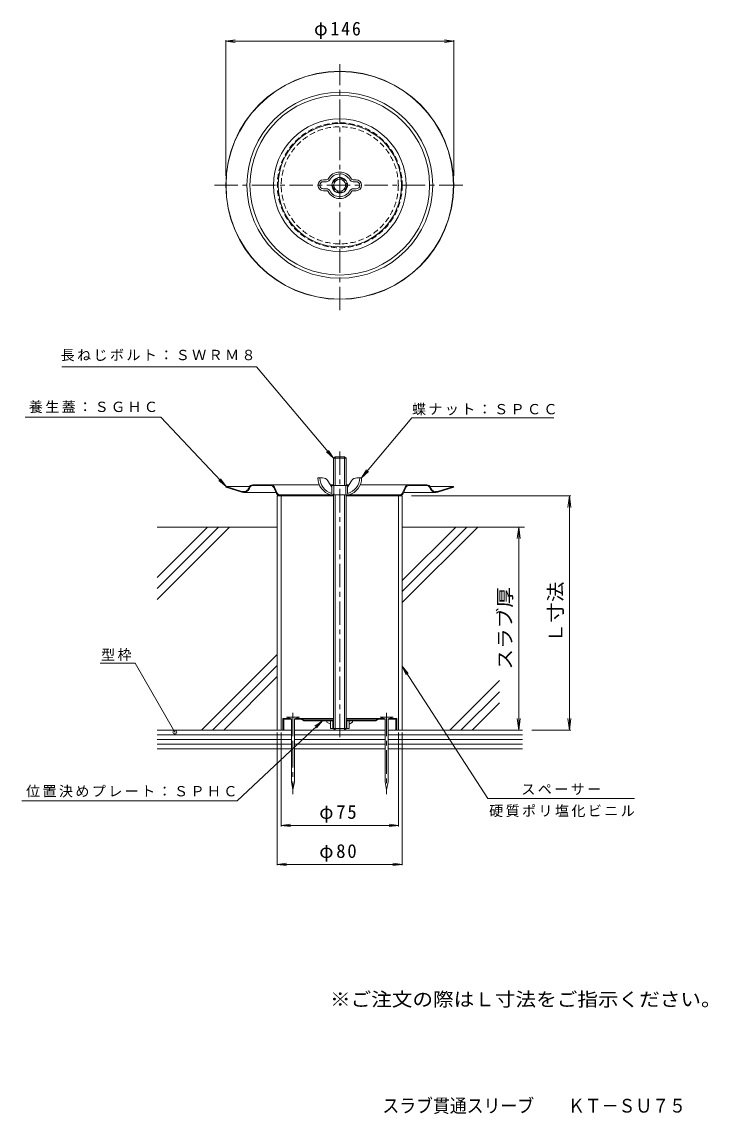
# Model space of a CAD drawing. Units: millimetres, scale not verified. Extents: x -240 to 200, y -343 to 356.
import ezdxf
from ezdxf.enums import TextEntityAlignment as Align

# ---------------------------------------------------------------- set-up
doc = ezdxf.new("R2010")
doc.units = ezdxf.units.MM
doc.header["$LTSCALE"] = 3
doc.header["$PDMODE"] = 32
doc.header["$PDSIZE"] = 2.4
doc.linetypes.add('CHAIN1', pattern=[8, 5, -1, 1, -1])
doc.linetypes.add('DASHED1', pattern=[1.8, 1.2, -0.6])
for name, color, linetype, lineweight in [('3-0', 4, 'Continuous', 9), ('3-1', 6, 'Continuous', 9), ('3-2', 3, 'Continuous', 9), ('3-3', 7, 'Continuous', 9), ('3-4', 7, 'Continuous', 9), ('3-5', 7, 'Continuous', 9), ('3-7', 2, 'Continuous', 9), ('3-A', 2, 'Continuous', 9)]:
    doc.layers.add(name, color=color, linetype=linetype, lineweight=lineweight)
doc.layers.add('F-4_F-4ﾚｲﾔ', color=2, linetype='Continuous')
doc.layers.add('F-5_F-5ﾚｲﾔ', color=2, linetype='Continuous')
doc.styles.add('ＭＳ ゴシック', font='')
doc.styles.get('ＭＳ ゴシック').set_extended_font_data('MS Gothic')

msp = doc.modelspace()

# ---------------------------------------------------------------- linework, layer by layer
at = {"layer": '3-0', "linetype": 'CHAIN1'}
for p, q in [((-36.379, 171.379), (-36.379, 328.99)), ((-116.649, 251.382), (44.542, 251.382))]:
    msp.add_line(p, q, dxfattribs=at)
at = {"layer": '3-0'}
for p, q in [((-109.379, 58.138), (-109.229, 58.615)), ((-99.169, 54.919), (-109.379, 58.138)), ((-109.229, 58.615), (-94.161, 58.615)), ((-109.229, 58.615), (-99.019, 55.396)), ((-94.495, 58.011), (-94.699, 57.48)), ((-94.028, 57.832), (-94.232, 57.3)), ((-92.161, 59.615), (-49.449, 59.615)), ((-92.161, 59.115), (-80.479, 59.115)), ((-78.663, 57.953), (-76.869, 54.068)), ((-76.415, 54.277), (-78.209, 58.163)), ((-42.324, 59.615), (-40.379, 59.615)), ((-32.379, 59.615), (-30.434, 59.615)), ((-23.309, 59.615), (19.403, 59.615)), ((5.451, 58.163), (3.657, 54.277)), ((5.905, 57.953), (4.111, 54.068)), ((19.403, 59.115), (7.72, 59.115)), ((21.27, 57.832), (21.474, 57.3)), ((36.471, 58.615), (21.403, 58.615)), ((21.737, 58.011), (21.941, 57.48)), ((36.471, 58.615), (26.261, 55.396)), ((36.621, 58.138), (26.411, 54.919)), ((36.621, 58.138), (36.471, 58.615)), ((-97.967, 54.734), (-77.177, 54.734)), ((-74.6, 53.115), (-40.379, 53.115)), ((-74.6, 52.615), (-40.379, 52.615)), ((-40.879, 53.115), (-40.879, 52.615)), ((-32.379, 53.115), (1.841, 53.115)), ((-32.379, 52.615), (1.841, 52.615)), ((-31.879, 53.115), (-31.879, 52.615)), ((25.208, 54.734), (4.419, 54.734))]:
    msp.add_line(p, q, dxfattribs=at)
for radius in [73, 72.85, 59.5, 57.5, 42.5, 39.5]:
    msp.add_circle((-36.379, 251.382), radius, dxfattribs=at)
at = {"layer": '3-0', "linetype": 'DASHED1'}
msp.add_circle((-36.379, 251.382), 4.5, dxfattribs=at)
at = {"layer": '3-0'}
for centre, radius, start, end in [((-97.967, 58.734), 4, 252.49985, 338.99612), ((-97.967, 58.734), 3.5, 302.04256, 338.99612), ((-92.161, 57.115), 2.5, 90, 158.99577), ((-92.161, 57.115), 2, 90, 158.99577), ((-80.479, 57.115), 2.5, 24.77563, 90), ((-80.479, 57.115), 2, 24.77563, 90), ((7.72, 57.115), 2.5, 90, 155.22437), ((7.72, 57.115), 2, 90, 155.22437), ((19.403, 57.115), 2.5, 21.00423, 90), ((19.403, 57.115), 2, 21.00423, 90), ((25.208, 58.734), 4, 201.00388, 287.50015), ((25.208, 58.734), 3.5, 201.00388, 287.50015), ((-97.967, 58.734), 3.5, 252.49985, 302.04256), ((-74.6, 55.115), 2.5, 204.77518, 270), ((-74.6, 55.115), 2, 204.77518, 270), ((1.841, 55.115), 2, 270, 335.22482), ((1.841, 55.115), 2.5, 270, 335.22482)]:
    msp.add_arc(centre, radius, start, end, dxfattribs=at)
at = {"layer": '3-1', "linetype": 'CHAIN1'}
for p, q in [((-36.379, -101.993), (-36.379, 82.016)), ((-6.379, -86.356), (-6.379, -138.48))]:
    msp.add_line(p, q, dxfattribs=at)
at = {"layer": '3-1'}
for p, q in [((-76.379, -97.385), (-76.379, 52.615)), ((-76.379, 52.615), (-73.879, 52.615)), ((-73.879, -97.385), (-73.879, 52.615)), ((1.121, -97.385), (1.121, 52.615)), ((3.621, 52.615), (1.121, 52.615)), ((3.621, -97.385), (3.621, 52.615))]:
    msp.add_line(p, q, dxfattribs=at)
at = {"layer": '3-1', "linetype": 'CHAIN1'}
msp.add_lwpolyline([(-66.379, -86.356), (-66.379, -106.385), (-66.379, -138.48)], dxfattribs=at)
at = {"layer": '3-1', "linetype": 'DASHED1'}
for radius in [40, 37.5]:
    msp.add_circle((-36.379, 251.382), radius, dxfattribs=at)
at = {"layer": '3-2'}
for p, q in [((-72.879, -89.885), (-72.879, -97.385)), ((-72.879, -89.885), (-68.379, -89.885)), ((-72.279, -90.485), (-72.279, -97.385)), ((-72.279, -90.485), (-67.379, -90.485)), ((-68.379, -90.485), (-68.379, -89.885)), ((-65.379, -90.485), (-60.938, -90.485)), ((-64.379, -90.485), (-64.379, -89.885)), ((-64.379, -89.885), (-40.379, -89.885)), ((-59.379, -91.385), (-60.938, -90.485)), ((-59.218, -90.785), (-60.777, -89.885)), ((-59.218, -90.785), (-40.379, -90.785)), ((-32.379, -89.885), (-8.379, -89.885)), ((-32.379, -90.785), (-13.54, -90.785)), ((-13.54, -90.785), (-11.981, -89.885)), ((-13.379, -91.385), (-11.82, -90.485)), ((-11.82, -90.485), (-7.379, -90.485)), ((-8.379, -90.485), (-8.379, -89.885)), ((-5.379, -90.485), (-0.479, -90.485)), ((-4.379, -90.485), (-4.379, -89.885)), ((-4.379, -89.885), (0.121, -89.885)), ((-0.479, -90.485), (-0.479, -97.385)), ((0.121, -89.885), (0.121, -97.385)), ((-72.879, -97.385), (-72.279, -97.385)), ((-59.379, -91.385), (-40.379, -91.385)), ((-32.379, -91.385), (-13.379, -91.385)), ((-0.479, -97.385), (0.121, -97.385))]:
    msp.add_line(p, q, dxfattribs=at)
at = {"layer": '3-2', "color": 2}
for p, q in [((-44.572, -92.385), (-44.572, -91.385)), ((-44.572, -92.385), (-42.379, -93.651)), ((-40.879, -96.385), (-40.879, -91.385)), ((-31.879, -96.385), (-31.879, -91.385)), ((-28.187, -92.385), (-30.379, -93.651)), ((-28.187, -92.385), (-28.187, -91.385))]:
    msp.add_line(p, q, dxfattribs=at)
at = {"layer": '3-3'}
for p, q in [((-76.379, 32.615), (-153.379, 32.615)), ((-121.159, 32.615), (-153.379, 0.395)), ((-114.088, 32.615), (-153.379, -6.676)), ((-107.017, 32.615), (-153.379, -13.747)), ((52.013, 32.615), (3.621, -15.777)), ((37.871, 32.615), (3.621, -1.635)), ((44.942, 32.615), (3.621, -8.706)), ((3.621, 32.615), (81.831, 32.615)), ((-76.379, -48.91), (-124.854, -97.385)), ((-76.379, -55.981), (-117.783, -97.385)), ((-76.379, -63.052), (-110.712, -97.385)), ((65.813, -65.748), (34.176, -97.385)), ((65.813, -72.819), (41.247, -97.385)), ((65.813, -79.89), (48.318, -97.385)), ((-67.379, -97.385), (-153.379, -97.385)), ((-7.379, -97.385), (-65.379, -97.385)), ((80.621, -97.385), (-5.379, -97.385)), ((-67.379, -100.385), (-153.379, -100.385)), ((-67.379, -103.385), (-153.379, -103.385)), ((-7.379, -100.385), (-65.379, -100.385)), ((-7.379, -103.385), (-65.379, -103.385)), ((80.621, -100.385), (-5.379, -100.385)), ((80.621, -103.385), (-5.379, -103.385)), ((-67.379, -106.385), (-153.379, -106.385)), ((-153.379, -109.385), (-67.379, -109.385)), ((-7.379, -106.385), (-65.379, -106.385)), ((-65.379, -109.385), (-7.379, -109.385)), ((80.621, -106.385), (-5.379, -106.385)), ((-5.379, -109.385), (80.621, -109.385))]:
    msp.add_line(p, q, dxfattribs=at)
at = {"layer": '3-4'}
for p, q in [((-109.379, 343.669), (-103.431, 344.452)), ((-109.379, 344.269), (-109.379, 257.382)), ((-109.379, 343.669), (36.621, 343.669)), ((-109.379, 343.669), (-103.431, 342.886)), ((36.621, 343.669), (30.672, 344.452)), ((36.621, 343.669), (30.672, 342.886)), ((36.621, 344.269), (36.621, 257.382)), ((111.574, 52.615), (9.621, 52.615)), ((110.674, 52.615), (111.653, 45.179)), ((78.204, 32.615), (77.225, 25.179)), ((78.204, -97.385), (78.204, 32.615)), ((78.204, 32.615), (79.183, 25.179)), ((78.204, -97.385), (77.225, -89.949)), ((78.204, -97.385), (79.183, -89.949)), ((110.674, -97.385), (109.695, -89.949)), ((110.674, -97.385), (111.653, -89.949)), ((111.574, -97.385), (86.621, -97.385)), ((-76.379, -183.941), (-76.379, -98.871)), ((-73.879, -159.031), (-73.879, -98.871)), ((1.121, -159.031), (1.121, -98.871)), ((3.621, -183.941), (3.621, -98.871)), ((-73.879, -158.431), (-67.93, -157.648)), ((-73.879, -158.431), (1.121, -158.431)), ((-73.879, -158.431), (-67.93, -159.214)), ((1.121, -158.431), (-4.828, -157.648)), ((1.121, -158.431), (-4.828, -159.214)), ((-76.379, -183.341), (-70.43, -182.557)), ((-76.379, -183.341), (3.621, -183.341)), ((-76.379, -183.341), (-70.43, -184.124)), ((3.621, -183.341), (-2.328, -182.557)), ((3.621, -183.341), (-2.328, -184.124))]:
    msp.add_line(p, q, dxfattribs=at)
msp.add_lwpolyline([(110.674, -97.385), (110.674, 52.615), (109.695, 45.179)], dxfattribs=at)
at = {"layer": '3-5'}
for p, q in [((-89.8, 135.124), (-214.437, 135.124)), ((-89.8, 135.124), (-40.379, 76.615)), ((-150.999, 102.839), (-237.816, 102.839)), ((-150.999, 102.839), (-109.229, 58.615)), ((9.703, 102.441), (-22.379, 64.115)), ((9.703, 102.441), (100.656, 102.441)), ((-40.379, 76.615), (-44.816, 80.654)), ((-40.379, 76.615), (-43.619, 81.665)), ((-109.229, 58.615), (-112.744, 63.478)), ((-22.379, 64.115), (-19.161, 69.179)), ((-22.379, 64.115), (-17.96, 68.174)), ((-109.229, 58.615), (-113.883, 62.402)), ((-167.458, -54.57), (-189.854, -54.57)), ((-141.998, -98.668), (-167.458, -54.57)), ((3.621, -56.548), (7.517, -61.111)), ((3.621, -56.548), (6.203, -61.964)), ((58.529, -141.116), (3.621, -56.548)), ((-47.449, -91.385), (-51.252, -96.026)), ((-102.105, -142.662), (-239.986, -142.662)), ((58.529, -141.116), (152.275, -141.116))]:
    msp.add_line(p, q, dxfattribs=at)
msp.add_lwpolyline([(-102.105, -142.662), (-47.449, -91.385), (-52.323, -94.884)], dxfattribs=at)
msp.add_point((-141.998, -98.668), dxfattribs=at)
at = {"layer": '3-7'}
for p, q in [((-70.482, -89.207), (-67.379, -90.207)), ((-62.277, -89.207), (-70.482, -89.207)), ((-67.379, -90.207), (-67.379, -130.59)), ((-65.379, -90.207), (-62.277, -89.207)), ((-65.379, -90.207), (-65.379, -130.59)), ((-10.482, -89.207), (-7.379, -90.207)), ((-2.277, -89.207), (-10.482, -89.207)), ((-7.379, -90.207), (-7.379, -130.59)), ((-5.379, -90.207), (-2.277, -89.207)), ((-5.379, -90.207), (-5.379, -130.59)), ((-67.379, -130.59), (-66.379, -135.59)), ((-65.379, -130.59), (-66.379, -135.59)), ((-7.379, -130.59), (-6.379, -135.59)), ((-5.379, -130.59), (-6.379, -135.59))]:
    msp.add_line(p, q, dxfattribs=at)
at = {"layer": '3-A'}
for p, q in [((-44.853, 254.882), (-46.879, 254.882)), ((-44.853, 253.682), (-46.879, 253.682)), ((-27.906, 254.882), (-25.879, 254.882)), ((-27.906, 253.682), (-25.879, 253.682)), ((-46.879, 249.082), (-44.853, 249.082)), ((-46.879, 247.882), (-44.853, 247.882)), ((-25.879, 249.082), (-27.906, 249.082)), ((-25.879, 247.882), (-27.906, 247.882)), ((-39.379, 77.615), (-40.379, 76.615)), ((-39.379, 77.615), (-33.379, 77.615)), ((-39.379, 77.615), (-39.379, 59.115)), ((-32.379, 76.615), (-33.379, 77.615)), ((-33.379, 77.615), (-33.379, 59.115)), ((-40.379, 76.615), (-32.379, 76.615)), ((-40.379, 76.615), (-40.379, 59.115)), ((-32.379, 76.615), (-32.379, 59.115)), ((-47.367, 64.115), (-50.379, 64.115)), ((-25.391, 64.115), (-22.379, 64.115)), ((-43.983, 62.248), (-41.379, 58.115)), ((-31.379, 59.115), (-41.379, 59.115)), ((-41.379, 59.115), (-41.379, 54.315)), ((-40.179, 59.115), (-40.179, 54.315)), ((-32.579, 59.115), (-32.579, 54.315)), ((-28.775, 62.248), (-31.379, 58.115)), ((-31.379, 59.115), (-31.379, 54.315)), ((-42.179, 53.115), (-30.579, 53.115)), ((-40.379, 53.115), (-40.379, -96.385)), ((-39.379, 53.115), (-39.379, -97.385)), ((-33.379, 53.115), (-33.379, -97.385)), ((-32.379, 53.115), (-32.379, -96.385)), ((-42.379, -96.385), (-42.379, -91.385)), ((-30.379, -96.385), (-42.379, -96.385)), ((-40.379, -96.385), (-39.379, -97.385)), ((-32.379, -96.385), (-33.379, -97.385)), ((-30.379, -96.385), (-30.379, -91.385))]:
    msp.add_line(p, q, dxfattribs=at)
at = {"layer": '3-A', "linetype": 'DASHED1'}
msp.add_line((-40.379, -96.385), (-32.379, -96.385), dxfattribs=at)
at = {"layer": '3-A'}
for radius in [5, 3.8]:
    msp.add_circle((-36.379, 251.382), radius, dxfattribs=at)
for centre, radius, start, end in [((-36.379, 251.382), 8.5, 28.02756, 151.97244), ((-46.879, 251.382), 3.5, 90, 270), ((-46.879, 251.382), 2.3, 90, 270), ((-44.853, 256.082), 1.2, 270, 323.96806), ((-44.853, 256.082), 2.4, 270, 323.96806), ((-36.379, 251.382), 7.3, 28.02756, 153.56662), ((-27.906, 256.082), 2.4, 212.0298, 270), ((-27.906, 256.082), 1.2, 216.03194, 270), ((-25.879, 251.382), 3.5, 270, 90), ((-25.879, 251.382), 2.3, 270, 90), ((-44.853, 246.682), 2.4, 32.02982, 90), ((-44.853, 246.682), 1.2, 36.03194, 90), ((-36.379, 251.382), 8.5, 208.02756, 331.97244), ((-36.379, 251.382), 7.3, 208.02756, 331.97244), ((-27.906, 246.682), 2.4, 90, 147.97018), ((-27.906, 246.682), 1.2, 90, 143.96806), ((-38.854, 64.15), 11.525, 180.17361, 253.23207), ((-38.854, 64.15), 10.325, 180.17361, 255.40904), ((-47.367, 60.115), 4, 32.21649, 90), ((-33.904, 64.15), 10.325, 284.59094, 359.82637), ((-33.904, 64.15), 11.525, 286.76791, 359.82637), ((-25.391, 60.115), 4, 90, 147.78351), ((-41.579, 54.315), 0.2, 308.26572, 0), ((-41.379, 54.315), 1.2, 270, 0), ((-31.379, 54.315), 1.2, 180, 270), ((-31.179, 54.315), 0.2, 180, 231.73428)]:
    msp.add_arc(centre, radius, start, end, dxfattribs=at)

# ---------------------------------------------------------------- texts
at = {"layer": '3-4', "color": 2, "style": 'ＭＳ ゴシック', "width": 1.1}
for s, p in [('スラブ厚', (76.404, -58.635)), ('Ｌ寸法', (108.874, -41.885))]:
    msp.add_text(s, height=8.798, rotation=90, dxfattribs=at).set_placement(p, align=Align.BOTTOM_LEFT)
at = {"layer": '3-4', "color": 2, "char_height": 8.798, "attachment_point": 7, "style": 'ＭＳ ゴシック'}
for s, insert in [('\\T1.21;\\W0.95;φ146', (-52.803, 344.924)), ('\\T1.19;φ75', (-49.504, -156.578)), ('\\T1.19;φ80', (-49.504, -181.609))]:
    msp.add_mtext(s, dxfattribs=dict(at, insert=insert))
at = {"layer": '3-5', "char_height": 6.598, "attachment_point": 7, "style": 'ＭＳ ゴシック'}
for s, insert in [('\\T1.17;長ねじボルト：ＳＷＲＭ８', (-215.149, 138.684)), ('\\T1.17;養生蓋：ＳＧＨＣ', (-235.514, 105.513)), ('\\T1.17;蝶ナット：ＳＰＣＣ', (9.836, 104.043)), ('\\T1.17;型枠', (-189.215, -53.212)), ('\\T1.17;位置決めプレート：ＳＰＨＣ', (-237.29, -140.553)), ('\\T1.17;スペーサー', (79.902, -138.966)), ('\\T1.17;硬質ポリ塩化ビニル', (59.281, -153.144))]:
    msp.add_mtext(s, dxfattribs=dict(at, insert=insert))
at = {"layer": 'F-4_F-4ﾚｲﾔ', "style": 'ＭＳ ゴシック', "width": 0.9}
msp.add_text('スラブ貫通スリーブ\u3000\u3000ＫＴ－ＳＵ７５', height=8.798, dxfattribs=at).set_placement((-9.097, -344.911), align=Align.BOTTOM_LEFT)
at = {"layer": 'F-5_F-5ﾚｲﾔ', "style": 'ＭＳ ゴシック', "width": 1.1}
msp.add_text('※ご注文の際はＬ寸法をご指示ください。', height=8.798, dxfattribs=at).set_placement((-42.659, -276.795), align=Align.BOTTOM_LEFT)

doc.saveas('drawing.dxf')
